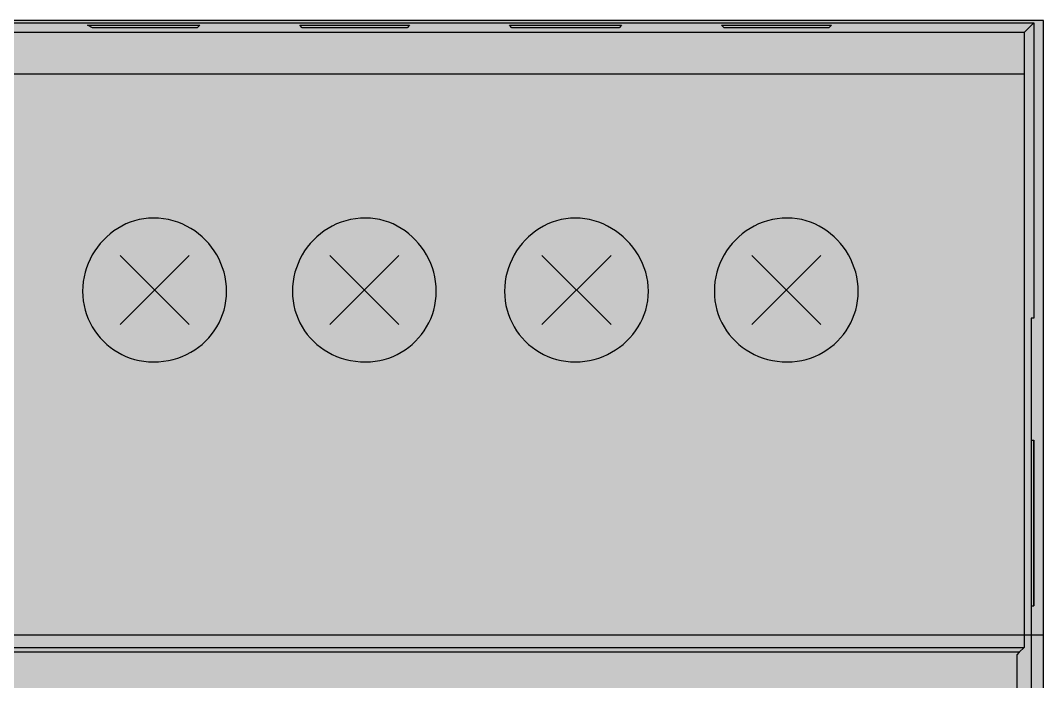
# Model space of a CAD drawing. Header units: millimetres. Extents: x 0 to 966, y -664 to 90.
# Drawn here: x 357.01 to 394, y -583.91 to -560 of the extents above; entities that cross this region are included whole.
import ezdxf

# ---------------------------------------------------------------- set-up
doc = ezdxf.new("R2010")
doc.units = ezdxf.units.MM
for name, color, linetype in [('HDL_BODY', 7, 'Continuous'), ('HDL_COLOUR', 7, 'Continuous'), ('HDL_DETAIL', 7, 'Continuous'), ('HDL_PRINT', 7, 'Continuous')]:
    doc.layers.add(name, color=color, linetype=linetype)

# ---------------------------------------------------------------- blocks, each defined once
blk = doc.blocks.new('M_W04.10.1_FRONT')
at = {"layer": 'HDL_BODY', "true_color": 0x202126}
blk.add_hatch(color=250, dxfattribs=at).paths.add_polyline_path([(0, 0), (144, 0), (144, 90), (0, 90)])
at = {"layer": 'HDL_BODY', "true_color": 0x2a2a30}
blk.add_hatch(color=250, dxfattribs=at).paths.add_polyline_path([(0.4, 20.52), (143.6, 20.52), (143.6, 68.31), (0.4, 68.31)])
at = {"layer": 'HDL_COLOUR', "true_color": 0x1a332c}
for points in [[(114.461, 80.206), (114.455, 80.381), (114.437, 80.554), (114.409, 80.725), (114.369, 80.892), (114.319, 81.055), (114.258, 81.215), (114.188, 81.37), (114.108, 81.519), (114.018, 81.664), (113.92, 81.802), (113.814, 81.934), (113.699, 82.059), (113.577, 82.176), (113.447, 82.286), (113.31, 82.388), (113.166, 82.48), (113.016, 82.564), (112.86, 82.638), (112.698, 82.702), (112.531, 82.755), (112.359, 82.797), (112.182, 82.828), (112, 82.847), (111.815, 82.853), (111.64, 82.847), (111.468, 82.828), (111.3, 82.797), (111.136, 82.755), (110.976, 82.702), (110.82, 82.638), (110.67, 82.564), (110.525, 82.48), (110.385, 82.388), (110.252, 82.286), (110.126, 82.176), (110.006, 82.059), (109.894, 81.934), (109.79, 81.802), (109.693, 81.664), (109.606, 81.519), (109.527, 81.37), (109.457, 81.215), (109.397, 81.055), (109.347, 80.892), (109.308, 80.725), (109.279, 80.554), (109.262, 80.381), (109.256, 80.206), (109.262, 80.031), (109.279, 79.859), (109.308, 79.69), (109.347, 79.526), (109.397, 79.366), (109.457, 79.21), (109.527, 79.06), (109.606, 78.915), (109.693, 78.776), (109.79, 78.643), (109.894, 78.517), (110.006, 78.397), (110.126, 78.285), (110.252, 78.181), (110.385, 78.085), (110.525, 77.997), (110.67, 77.918), (110.82, 77.849), (110.976, 77.789), (111.136, 77.739), (111.3, 77.7), (111.468, 77.671), (111.64, 77.654), (111.815, 77.648), (112, 77.654), (112.182, 77.671), (112.359, 77.7), (112.531, 77.739), (112.698, 77.789), (112.86, 77.849), (113.016, 77.918), (113.166, 77.997), (113.31, 78.085), (113.447, 78.181), (113.577, 78.285), (113.699, 78.397), (113.814, 78.517), (113.92, 78.643), (114.018, 78.776), (114.108, 78.915), (114.188, 79.06), (114.258, 79.21), (114.319, 79.366), (114.369, 79.526), (114.409, 79.69), (114.437, 79.859), (114.455, 80.031), (114.461, 80.206)], [(122.044, 80.206), (122.038, 80.381), (122.021, 80.554), (121.992, 80.725), (121.953, 80.892), (121.903, 81.055), (121.843, 81.215), (121.773, 81.37), (121.695, 81.519), (121.607, 81.664), (121.511, 81.802), (121.406, 81.934), (121.294, 82.059), (121.175, 82.176), (121.049, 82.286), (120.916, 82.388), (120.776, 82.48), (120.631, 82.564), (120.481, 82.638), (120.325, 82.702), (120.165, 82.755), (120, 82.797), (119.832, 82.828), (119.66, 82.847), (119.485, 82.853), (119.299, 82.847), (119.118, 82.828), (118.941, 82.797), (118.769, 82.755), (118.602, 82.702), (118.44, 82.638), (118.284, 82.564), (118.134, 82.48), (117.99, 82.388), (117.854, 82.286), (117.724, 82.176), (117.602, 82.059), (117.487, 81.934), (117.381, 81.802), (117.283, 81.664), (117.194, 81.519), (117.114, 81.37), (117.044, 81.215), (116.984, 81.055), (116.934, 80.892), (116.894, 80.725), (116.865, 80.554), (116.848, 80.381), (116.842, 80.206), (116.848, 80.031), (116.865, 79.859), (116.894, 79.69), (116.934, 79.526), (116.984, 79.366), (117.044, 79.21), (117.114, 79.06), (117.194, 78.915), (117.283, 78.776), (117.381, 78.643), (117.487, 78.517), (117.602, 78.397), (117.724, 78.285), (117.854, 78.181), (117.99, 78.085), (118.134, 77.997), (118.284, 77.918), (118.44, 77.849), (118.602, 77.789), (118.769, 77.739), (118.941, 77.7), (119.118, 77.671), (119.299, 77.654), (119.485, 77.648), (119.66, 77.654), (119.832, 77.671), (120, 77.7), (120.165, 77.739), (120.325, 77.789), (120.481, 77.849), (120.631, 77.918), (120.776, 77.997), (120.916, 78.085), (121.049, 78.181), (121.175, 78.285), (121.294, 78.397), (121.406, 78.517), (121.511, 78.643), (121.607, 78.776), (121.695, 78.915), (121.773, 79.06), (121.843, 79.21), (121.903, 79.366), (121.953, 79.526), (121.992, 79.69), (122.021, 79.859), (122.038, 80.031), (122.044, 80.206)], [(129.716, 80.206), (129.71, 80.381), (129.691, 80.554), (129.661, 80.725), (129.618, 80.892), (129.565, 81.055), (129.501, 81.215), (129.428, 81.37), (129.344, 81.519), (129.251, 81.664), (129.15, 81.802), (129.04, 81.934), (128.923, 82.059), (128.798, 82.176), (128.666, 82.286), (128.528, 82.388), (128.384, 82.48), (128.234, 82.564), (128.079, 82.638), (127.92, 82.702), (127.757, 82.755), (127.589, 82.797), (127.419, 82.828), (127.246, 82.847), (127.071, 82.853), (126.896, 82.847), (126.724, 82.828), (126.556, 82.797), (126.391, 82.755), (126.231, 82.702), (126.076, 82.638), (125.925, 82.564), (125.78, 82.48), (125.641, 82.388), (125.508, 82.286), (125.381, 82.176), (125.262, 82.059), (125.15, 81.934), (125.045, 81.802), (124.949, 81.664), (124.861, 81.519), (124.782, 81.37), (124.713, 81.215), (124.653, 81.055), (124.603, 80.892), (124.563, 80.725), (124.535, 80.554), (124.517, 80.381), (124.511, 80.206), (124.517, 80.031), (124.535, 79.859), (124.563, 79.69), (124.603, 79.526), (124.653, 79.366), (124.713, 79.21), (124.782, 79.06), (124.861, 78.915), (124.949, 78.776), (125.045, 78.643), (125.15, 78.517), (125.262, 78.397), (125.381, 78.285), (125.508, 78.181), (125.641, 78.085), (125.78, 77.997), (125.925, 77.918), (126.076, 77.849), (126.231, 77.789), (126.391, 77.739), (126.556, 77.7), (126.724, 77.671), (126.896, 77.654), (127.071, 77.648), (127.246, 77.654), (127.419, 77.671), (127.589, 77.7), (127.757, 77.739), (127.92, 77.789), (128.079, 77.849), (128.234, 77.918), (128.384, 77.997), (128.528, 78.085), (128.666, 78.181), (128.798, 78.285), (128.923, 78.397), (129.04, 78.517), (129.15, 78.643), (129.251, 78.776), (129.344, 78.915), (129.428, 79.06), (129.501, 79.21), (129.565, 79.366), (129.618, 79.526), (129.661, 79.69), (129.691, 79.859), (129.71, 80.031), (129.716, 80.206)], [(137.3, 80.206), (137.294, 80.381), (137.276, 80.554), (137.248, 80.725), (137.208, 80.892), (137.158, 81.055), (137.098, 81.215), (137.028, 81.37), (136.95, 81.519), (136.862, 81.664), (136.765, 81.802), (136.661, 81.934), (136.549, 82.059), (136.429, 82.176), (136.303, 82.286), (136.17, 82.388), (136.031, 82.48), (135.886, 82.564), (135.735, 82.638), (135.58, 82.702), (135.42, 82.755), (135.255, 82.797), (135.087, 82.828), (134.915, 82.847), (134.74, 82.853), (134.555, 82.847), (134.374, 82.828), (134.197, 82.797), (134.025, 82.755), (133.857, 82.702), (133.696, 82.638), (133.54, 82.564), (133.39, 82.48), (133.246, 82.388), (133.109, 82.286), (132.98, 82.176), (132.857, 82.059), (132.743, 81.934), (132.637, 81.802), (132.539, 81.664), (132.45, 81.519), (132.37, 81.37), (132.3, 81.215), (132.239, 81.055), (132.189, 80.892), (132.15, 80.725), (132.121, 80.554), (132.103, 80.381), (132.097, 80.206), (132.103, 80.031), (132.121, 79.859), (132.15, 79.69), (132.189, 79.526), (132.239, 79.366), (132.3, 79.21), (132.37, 79.06), (132.45, 78.915), (132.539, 78.776), (132.637, 78.643), (132.743, 78.517), (132.857, 78.397), (132.98, 78.285), (133.109, 78.181), (133.246, 78.085), (133.39, 77.997), (133.54, 77.918), (133.696, 77.849), (133.857, 77.789), (134.025, 77.739), (134.197, 77.7), (134.374, 77.671), (134.555, 77.654), (134.74, 77.648), (134.915, 77.654), (135.087, 77.671), (135.255, 77.7), (135.42, 77.739), (135.58, 77.789), (135.735, 77.849), (135.886, 77.918), (136.031, 77.997), (136.17, 78.085), (136.303, 78.181), (136.429, 78.285), (136.549, 78.397), (136.661, 78.517), (136.765, 78.643), (136.862, 78.776), (136.95, 78.915), (137.028, 79.06), (137.098, 79.21), (137.158, 79.366), (137.208, 79.526), (137.248, 79.69), (137.276, 79.859), (137.294, 80.031), (137.3, 80.206)]]:
    blk.add_hatch(color=250, dxfattribs=at).paths.add_polyline_path(points)
at = {"layer": 'HDL_COLOUR', "true_color": 0x9ea4a8}
for points in [[(113.68, 80.25), (113.664, 80.488), (113.618, 80.722), (113.541, 80.948), (113.436, 81.161), (113.304, 81.359), (113.146, 81.539), (112.967, 81.696), (112.769, 81.828), (112.555, 81.934), (112.33, 82.01), (112.096, 82.057), (111.858, 82.072), (111.62, 82.057), (111.387, 82.01), (111.161, 81.934), (110.947, 81.828), (110.749, 81.696), (110.57, 81.539), (110.413, 81.359), (110.28, 81.161), (110.175, 80.948), (110.098, 80.722), (110.052, 80.488), (110.036, 80.25), (110.052, 80.013), (110.098, 79.779), (110.175, 79.553), (110.28, 79.339), (110.413, 79.141), (110.57, 78.962), (110.749, 78.805), (110.947, 78.673), (111.161, 78.567), (111.387, 78.491), (111.62, 78.444), (111.858, 78.428), (112.096, 78.444), (112.33, 78.491), (112.555, 78.567), (112.769, 78.673), (112.967, 78.805), (113.146, 78.962), (113.304, 79.141), (113.436, 79.339), (113.541, 79.553), (113.618, 79.779), (113.664, 80.013)], [(121.264, 80.25), (121.248, 80.488), (121.202, 80.722), (121.125, 80.948), (121.02, 81.161), (120.887, 81.359), (120.73, 81.539), (120.551, 81.696), (120.353, 81.828), (120.14, 81.934), (119.914, 82.01), (119.681, 82.057), (119.443, 82.072), (119.205, 82.057), (118.972, 82.01), (118.746, 81.934), (118.532, 81.828), (118.334, 81.696), (118.155, 81.539), (117.998, 81.359), (117.866, 81.161), (117.761, 80.948), (117.684, 80.722), (117.638, 80.488), (117.622, 80.25), (117.638, 80.013), (117.684, 79.779), (117.761, 79.553), (117.866, 79.339), (117.998, 79.141), (118.155, 78.962), (118.334, 78.805), (118.532, 78.673), (118.746, 78.567), (118.972, 78.491), (119.205, 78.444), (119.443, 78.428), (119.681, 78.444), (119.914, 78.491), (120.14, 78.567), (120.353, 78.673), (120.551, 78.805), (120.73, 78.962), (120.887, 79.141), (121.02, 79.339), (121.125, 79.553), (121.202, 79.779), (121.248, 80.013)], [(128.936, 80.25), (128.92, 80.488), (128.874, 80.722), (128.797, 80.948), (128.692, 81.161), (128.559, 81.359), (128.402, 81.539), (128.223, 81.696), (128.025, 81.828), (127.811, 81.934), (127.585, 82.01), (127.352, 82.057), (127.114, 82.072), (126.876, 82.057), (126.642, 82.01), (126.417, 81.934), (126.203, 81.828), (126.005, 81.696), (125.826, 81.539), (125.669, 81.359), (125.536, 81.161), (125.431, 80.948), (125.354, 80.722), (125.308, 80.488), (125.292, 80.25), (125.308, 80.013), (125.354, 79.779), (125.431, 79.553), (125.536, 79.339), (125.669, 79.141), (125.826, 78.962), (126.005, 78.805), (126.203, 78.673), (126.417, 78.567), (126.642, 78.491), (126.876, 78.444), (127.114, 78.428), (127.352, 78.444), (127.585, 78.491), (127.811, 78.567), (128.025, 78.673), (128.223, 78.805), (128.402, 78.962), (128.559, 79.141), (128.692, 79.339), (128.797, 79.553), (128.874, 79.779), (128.92, 80.013)], [(136.519, 80.25), (136.504, 80.488), (136.457, 80.722), (136.381, 80.948), (136.275, 81.161), (136.143, 81.359), (135.986, 81.539), (135.807, 81.696), (135.609, 81.828), (135.395, 81.934), (135.17, 82.01), (134.936, 82.057), (134.699, 82.072), (134.461, 82.057), (134.227, 82.01), (134.002, 81.934), (133.788, 81.828), (133.59, 81.696), (133.411, 81.539), (133.254, 81.359), (133.122, 81.161), (133.016, 80.948), (132.94, 80.722), (132.893, 80.488), (132.878, 80.25), (132.893, 80.013), (132.94, 79.779), (133.016, 79.553), (133.122, 79.339), (133.254, 79.141), (133.411, 78.962), (133.59, 78.805), (133.788, 78.673), (134.002, 78.567), (134.227, 78.491), (134.461, 78.444), (134.699, 78.428), (134.936, 78.444), (135.17, 78.491), (135.395, 78.567), (135.609, 78.673), (135.807, 78.805), (135.986, 78.962), (136.143, 79.141), (136.275, 79.339), (136.381, 79.553), (136.457, 79.779), (136.504, 80.013)]]:
    blk.add_hatch(color=253, dxfattribs=at).paths.add_polyline_path(points)
at = {"layer": 'HDL_PRINT', "true_color": 0xdee1e9}
for points in [[(116.508, 83.925), (113.773, 85.072), (113.842, 85.06), (111.815, 85.06), (111.991, 85.235), (111.991, 82.853), (111.637, 82.853), (111.637, 85.235), (111.815, 85.411), (113.842, 85.411), (113.91, 85.399), (116.645, 84.253), (116.508, 83.925)], [(117.104, 85.411), (119.485, 85.411), (119.663, 85.235), (119.663, 82.853), (119.309, 82.853), (119.309, 85.235), (119.485, 85.06), (117.104, 85.06), (117.104, 85.411)], [(131.764, 83.925), (129.029, 85.072), (129.097, 85.06), (127.071, 85.06), (127.246, 85.235), (127.246, 82.853), (126.892, 82.853), (126.892, 85.235), (127.071, 85.411), (129.097, 85.411), (129.166, 85.399), (131.901, 84.253), (131.764, 83.925)], [(132.359, 85.411), (134.74, 85.411), (134.919, 85.235), (134.919, 82.853), (134.565, 82.853), (134.565, 85.235), (134.74, 85.06), (132.359, 85.06), (132.359, 85.411)], [(112.785, 73.589), (112.785, 75.355), (113.136, 75.355), (112.607, 77.031), (112.166, 75.355), (112.431, 75.355), (112.431, 73.589), (112.785, 73.589)], [(113.842, 75.265), (113.842, 77.031), (115.077, 77.031), (115.077, 76.852), (114.107, 76.852), (114.107, 76.325), (114.901, 76.325), (114.901, 76.147), (114.107, 76.147), (114.107, 75.265), (113.842, 75.265)], [(115.693, 75.265), (115.166, 77.031), (115.431, 77.031), (115.693, 75.882), (115.698, 75.844), (115.711, 75.805), (115.728, 75.762), (115.747, 75.715), (115.765, 75.662), (115.777, 75.601), (115.782, 75.53), (115.787, 75.605), (115.8, 75.677), (115.817, 75.742), (115.836, 75.799), (115.854, 75.843), (115.867, 75.871), (115.872, 75.882), (116.223, 77.031), (116.488, 77.031), (116.752, 76.147), (116.756, 76.085), (116.764, 76.018), (116.776, 75.948), (116.79, 75.875), (116.805, 75.802), (116.819, 75.729), (116.83, 75.659), (116.839, 75.592), (116.842, 75.53), (116.845, 75.568), (116.855, 75.612), (116.869, 75.663), (116.885, 75.718), (116.901, 75.778), (116.915, 75.841), (116.924, 75.905), (116.928, 75.971), (117.193, 77.031), (117.458, 77.031), (116.928, 75.265), (116.752, 75.265), (116.398, 76.677), (116.362, 76.721), (116.338, 76.762), (116.323, 76.798), (116.315, 76.827), (116.312, 76.846), (116.312, 76.852), (116.312, 76.801), (116.312, 76.753), (116.312, 76.714), (116.312, 76.687), (116.312, 76.677), (115.872, 75.265), (115.693, 75.265)], [(129.362, 75.265), (129.362, 77.031), (130.684, 77.031), (130.684, 76.852), (129.627, 76.852), (129.627, 76.325), (130.597, 76.325), (130.597, 76.147), (129.627, 76.147), (129.627, 75.53), (130.684, 75.53), (130.684, 75.265), (129.362, 75.265)], [(131.568, 75.265), (130.862, 77.031), (131.127, 77.031), (131.568, 75.795), (131.572, 75.757), (131.585, 75.719), (131.602, 75.682), (131.62, 75.644), (131.637, 75.606), (131.649, 75.568), (131.654, 75.53), (131.659, 75.568), (131.672, 75.606), (131.689, 75.644), (131.708, 75.682), (131.726, 75.719), (131.738, 75.757), (131.743, 75.795), (132.273, 77.031), (132.449, 77.031), (131.743, 75.265), (131.568, 75.265)], [(133.508, 77.031), (133.508, 75.355), (133.154, 75.355), (133.684, 73.589), (134.124, 75.355), (133.859, 75.355), (133.859, 77.031), (133.508, 77.031)], [(121.16, 73.324), (120.705, 73.324), (120.276, 73.324), (119.874, 73.324), (119.502, 73.324), (119.154, 73.324), (118.83, 73.324), (118.532, 73.324), (118.258, 73.324), (118.002, 73.324), (117.767, 73.324), (117.556, 73.324), (117.366, 73.324), (117.187, 73.324), (117.032, 73.324), (116.889, 73.324), (116.764, 73.324), (116.654, 73.324), (116.556, 73.324), (116.401, 73.324), (116.291, 73.324), (116.214, 73.324), (116.169, 73.324), (116.145, 73.324), (116.136, 73.324), (116.122, 73.324), (116.023, 73.333), (115.997, 73.336), (115.898, 73.362), (115.872, 73.371), (115.779, 73.41), (115.75, 73.431), (115.669, 73.487), (115.639, 73.514), (115.571, 73.589), (115.553, 73.615), (115.5, 73.705), (115.482, 73.744), (115.449, 73.851), (115.44, 73.886), (115.431, 74.012), (115.428, 74.029), (115.428, 74.199), (115.428, 74.351), (115.428, 74.479), (115.428, 74.589), (115.428, 74.685), (115.428, 74.762), (115.428, 74.827), (115.428, 74.878), (115.428, 74.95), (115.428, 74.985), (115.428, 74.997), (115.428, 75), (115.782, 75), (115.782, 74.997), (115.782, 74.985), (115.782, 74.95), (115.782, 74.878), (115.782, 74.827), (115.782, 74.762), (115.782, 74.685), (115.782, 74.589), (115.782, 74.479), (115.782, 74.351), (115.782, 74.199), (115.782, 74.029), (115.782, 74.044), (115.794, 73.919), (115.785, 73.955), (115.818, 73.848), (115.803, 73.886), (115.857, 73.797), (115.836, 73.824), (115.904, 73.746), (115.875, 73.773), (115.955, 73.717), (115.922, 73.735), (116.014, 73.693), (115.988, 73.705), (116.083, 73.678), (116.056, 73.684), (116.154, 73.675), (116.136, 73.675), (116.145, 73.675), (116.169, 73.675), (116.214, 73.675), (116.291, 73.675), (116.401, 73.675), (116.556, 73.675), (116.654, 73.675), (116.764, 73.675), (116.889, 73.675), (117.032, 73.675), (117.187, 73.675), (117.366, 73.675), (117.556, 73.675), (117.767, 73.675), (118.002, 73.675), (118.258, 73.675), (118.532, 73.675), (118.83, 73.675), (119.154, 73.675), (119.502, 73.675), (119.874, 73.675), (120.276, 73.675), (120.705, 73.675), (121.16, 73.675), (121.16, 73.324)], [(131.038, 75), (131.038, 74.827), (131.038, 74.679), (131.038, 74.548), (131.038, 74.44), (131.038, 74.342), (131.038, 74.265), (131.038, 74.199), (131.038, 74.149), (131.038, 74.08), (131.038, 74.044), (131.038, 74.029), (131.038, 74.014), (131.029, 73.889), (131.026, 73.869), (131.002, 73.761), (130.993, 73.726), (130.955, 73.636), (130.94, 73.606), (130.889, 73.532), (130.859, 73.499), (130.794, 73.443), (130.761, 73.419), (130.687, 73.377), (130.651, 73.362), (130.565, 73.338), (130.532, 73.333), (130.44, 73.324), (130.422, 73.324), (129.963, 73.324), (129.538, 73.324), (129.136, 73.324), (128.764, 73.324), (128.416, 73.324), (128.092, 73.324), (127.794, 73.324), (127.517, 73.324), (127.261, 73.324), (127.029, 73.324), (126.815, 73.324), (126.624, 73.324), (126.446, 73.324), (126.291, 73.324), (126.151, 73.324), (126.026, 73.324), (125.913, 73.324), (125.818, 73.324), (125.66, 73.324), (125.55, 73.324), (125.473, 73.324), (125.428, 73.324), (125.404, 73.324), (125.398, 73.324), (125.395, 73.324), (125.395, 73.675), (125.398, 73.675), (125.404, 73.675), (125.428, 73.675), (125.473, 73.675), (125.55, 73.675), (125.66, 73.675), (125.818, 73.675), (125.913, 73.675), (126.026, 73.675), (126.151, 73.675), (126.291, 73.675), (126.446, 73.675), (126.624, 73.675), (126.815, 73.675), (127.029, 73.675), (127.261, 73.675), (127.517, 73.675), (127.794, 73.675), (128.092, 73.675), (128.416, 73.675), (128.764, 73.675), (129.136, 73.675), (129.538, 73.675), (129.963, 73.675), (130.422, 73.675), (130.407, 73.675), (130.499, 73.684), (130.469, 73.678), (130.556, 73.702), (130.52, 73.687), (130.591, 73.729), (130.559, 73.705), (130.624, 73.761), (130.594, 73.729), (130.648, 73.806), (130.63, 73.776), (130.669, 73.866), (130.657, 73.833), (130.681, 73.94), (130.678, 73.916), (130.687, 74.041), (130.687, 74.029), (130.687, 74.044), (130.687, 74.08), (130.687, 74.149), (130.687, 74.199), (130.687, 74.265), (130.687, 74.342), (130.687, 74.44), (130.687, 74.548), (130.687, 74.679), (130.687, 74.827), (130.687, 75), (131.038, 75)]]:
    blk.add_hatch(color=254, dxfattribs=at).paths.add_polyline_path(points)
h = blk.add_hatch(color=254, dxfattribs=at)
h.paths.add_polyline_path([(117.633, 75.265), (117.633, 77.031), (118.252, 77.031), (118.323, 77.031), (118.384, 77.031), (118.437, 77.031), (118.484, 77.031), (118.527, 77.031), (118.566, 77.031), (118.604, 77.031), (118.642, 77.026), (118.68, 77.013), (118.717, 76.996), (118.755, 76.977), (118.793, 76.96), (118.83, 76.947), (118.868, 76.942), (118.902, 76.908), (118.934, 76.874), (118.963, 76.838), (118.99, 76.798), (119.012, 76.755), (119.029, 76.706), (119.04, 76.65), (119.044, 76.587), (119.077, 76.545), (119.101, 76.496), (119.117, 76.441), (119.126, 76.385), (119.131, 76.33), (119.133, 76.279), (119.133, 76.236), (119.133, 76.174), (119.133, 76.118), (119.133, 76.066), (119.133, 76.016), (119.133, 75.966), (119.133, 75.914), (119.133, 75.857), (119.133, 75.795), (119.1, 75.757), (119.075, 75.721), (119.054, 75.689), (119.035, 75.661), (119.015, 75.639), (118.99, 75.625), (118.958, 75.62), (118.953, 75.582), (118.938, 75.545), (118.916, 75.512), (118.887, 75.483), (118.854, 75.461), (118.817, 75.446), (118.779, 75.441), (118.772, 75.405), (118.754, 75.38), (118.725, 75.365), (118.689, 75.358), (118.648, 75.355), (118.604, 75.355), (118.566, 75.35), (118.529, 75.337), (118.491, 75.319), (118.453, 75.3), (118.415, 75.283), (118.377, 75.27), (118.339, 75.265), (117.633, 75.265)])
h.paths.add_polyline_path([(117.898, 75.53), (118.252, 75.53), (118.323, 75.53), (118.384, 75.53), (118.437, 75.53), (118.484, 75.53), (118.527, 75.53), (118.566, 75.53), (118.604, 75.53), (118.693, 75.62), (118.725, 75.657), (118.75, 75.694), (118.77, 75.732), (118.789, 75.769), (118.81, 75.807), (118.835, 75.844), (118.868, 75.882), (118.868, 75.92), (118.868, 75.96), (118.868, 76.003), (118.868, 76.051), (118.868, 76.105), (118.868, 76.166), (118.868, 76.236), (118.868, 76.306), (118.866, 76.367), (118.861, 76.421), (118.852, 76.468), (118.836, 76.511), (118.812, 76.55), (118.779, 76.587), (118.774, 76.654), (118.76, 76.703), (118.738, 76.74), (118.71, 76.768), (118.677, 76.793), (118.641, 76.82), (118.604, 76.852), (118.566, 76.852), (118.527, 76.852), (118.484, 76.852), (118.437, 76.852), (118.384, 76.852), (118.323, 76.852), (118.252, 76.852), (117.898, 76.852), (117.898, 75.53)])
h = blk.add_hatch(color=254, dxfattribs=at)
h.paths.add_polyline_path([(127.597, 75.265), (127.597, 77.031), (128.392, 77.031), (128.462, 77.031), (128.523, 77.031), (128.577, 77.031), (128.625, 77.031), (128.668, 77.031), (128.708, 77.031), (128.746, 77.031), (128.783, 77.026), (128.819, 77.011), (128.852, 76.989), (128.88, 76.96), (128.902, 76.927), (128.917, 76.891), (128.922, 76.852), (128.954, 76.815), (128.977, 76.778), (128.992, 76.74), (129.001, 76.702), (129.006, 76.664), (129.008, 76.626), (129.008, 76.587), (129.008, 76.545), (129.006, 76.496), (129.001, 76.441), (128.992, 76.385), (128.977, 76.33), (128.954, 76.279), (128.922, 76.236), (128.884, 76.207), (128.84, 76.184), (128.79, 76.169), (128.734, 76.158), (128.674, 76.151), (128.612, 76.148), (128.547, 76.147), (128.481, 76.147), (128.524, 76.11), (128.565, 76.086), (128.602, 76.071), (128.631, 76.064), (128.65, 76.061), (128.657, 76.06), (128.695, 76.022), (128.731, 75.984), (128.764, 75.946), (128.792, 75.908), (128.813, 75.87), (128.828, 75.833), (128.833, 75.795), (129.187, 75.265), (128.833, 75.265), (128.657, 75.706), (128.613, 75.75), (128.572, 75.791), (128.536, 75.827), (128.507, 75.856), (128.488, 75.875), (128.481, 75.882), (128.444, 75.92), (128.419, 75.948), (128.403, 75.971), (128.395, 75.994), (128.393, 76.022), (128.392, 76.06), (128.348, 76.06), (128.317, 76.06), (128.29, 76.06), (128.259, 76.06), (128.217, 76.06), (128.127, 76.06), (127.862, 76.06), (127.862, 75.265), (127.597, 75.265)])
h.paths.add_polyline_path([(127.862, 76.325), (128.303, 76.325), (128.384, 76.325), (128.451, 76.325), (128.502, 76.325), (128.539, 76.325), (128.56, 76.325), (128.568, 76.325), (128.606, 76.332), (128.634, 76.348), (128.657, 76.369), (128.68, 76.389), (128.708, 76.405), (128.746, 76.412), (128.746, 76.456), (128.746, 76.487), (128.746, 76.514), (128.746, 76.545), (128.746, 76.587), (128.746, 76.632), (128.743, 76.673), (128.735, 76.71), (128.72, 76.74), (128.695, 76.759), (128.657, 76.766), (128.652, 76.798), (128.635, 76.821), (128.608, 76.836), (128.57, 76.846), (128.521, 76.85), (128.462, 76.852), (128.392, 76.852), (127.862, 76.852), (127.862, 76.325)])
h = blk.add_hatch(color=254, dxfattribs=at)
h.paths.add_polyline_path([(122.309, 73.237), (122.309, 75.53), (123.101, 75.53), (123.167, 75.53), (123.233, 75.53), (123.296, 75.53), (123.355, 75.53), (123.411, 75.53), (123.461, 75.53), (123.505, 75.53), (123.541, 75.53), (123.578, 75.501), (123.621, 75.477), (123.669, 75.458), (123.718, 75.441), (123.767, 75.425), (123.815, 75.406), (123.858, 75.383), (123.895, 75.355), (123.925, 75.322), (123.954, 75.283), (123.984, 75.24), (124.013, 75.192), (124.042, 75.14), (124.072, 75.085), (124.101, 75.029), (124.13, 74.97), (124.16, 74.911), (124.163, 74.879), (124.171, 74.84), (124.182, 74.795), (124.196, 74.743), (124.21, 74.684), (124.224, 74.619), (124.235, 74.547), (124.243, 74.469), (124.246, 74.384), (124.243, 74.321), (124.233, 74.264), (124.219, 74.212), (124.203, 74.162), (124.187, 74.113), (124.174, 74.061), (124.164, 74.005), (124.16, 73.943), (124.156, 73.906), (124.145, 73.863), (124.127, 73.815), (124.105, 73.766), (124.078, 73.716), (124.048, 73.669), (124.017, 73.626), (123.984, 73.589), (123.946, 73.551), (123.918, 73.523), (123.895, 73.5), (123.872, 73.477), (123.844, 73.45), (123.806, 73.413), (123.769, 73.38), (123.731, 73.356), (123.694, 73.34), (123.656, 73.331), (123.617, 73.326), (123.579, 73.324), (123.541, 73.324), (123.499, 73.292), (123.449, 73.269), (123.395, 73.253), (123.338, 73.244), (123.283, 73.239), (123.233, 73.237), (123.19, 73.237), (122.309, 73.237)])
h.paths.add_polyline_path([(122.66, 73.499), (123.101, 73.499), (123.172, 73.5), (123.233, 73.501), (123.287, 73.506), (123.334, 73.516), (123.377, 73.532), (123.416, 73.556), (123.455, 73.589), (123.492, 73.594), (123.529, 73.606), (123.567, 73.624), (123.605, 73.643), (123.643, 73.66), (123.681, 73.673), (123.72, 73.678), (123.724, 73.715), (123.737, 73.753), (123.754, 73.79), (123.772, 73.828), (123.789, 73.867), (123.801, 73.905), (123.806, 73.943), (123.835, 74.005), (123.858, 74.061), (123.873, 74.113), (123.884, 74.162), (123.89, 74.212), (123.894, 74.264), (123.895, 74.321), (123.895, 74.384), (123.895, 74.469), (123.894, 74.548), (123.892, 74.622), (123.887, 74.692), (123.88, 74.758), (123.869, 74.821), (123.853, 74.882), (123.832, 74.942), (123.806, 75), (123.769, 75.038), (123.731, 75.074), (123.694, 75.107), (123.656, 75.135), (123.617, 75.157), (123.579, 75.171), (123.541, 75.176), (123.505, 75.205), (123.461, 75.228), (123.411, 75.243), (123.355, 75.254), (123.296, 75.261), (123.233, 75.264), (123.167, 75.265), (123.101, 75.265), (122.66, 75.265), (122.66, 73.499)])
at = {"layer": 'HDL_DETAIL', "color": 251, "true_color": 0x52555c}
for points in [[(0, 0), (144, 0), (144, 90), (0, 90), (0, 0)], [(143.648, 89.914), (143.648, 89.914)], [(143.648, 89.914), (143.648, 89.914)], [(143.648, 89.914), (143.648, 89.914)], [(143.297, 89.559), (143.297, 89.559)], [(143.297, 89.559), (143.297, 89.559)], [(143.297, 88.059), (143.297, 88.059)], [(143.297, 88.059), (143.297, 88.059)], [(114.461, 80.206), (114.455, 80.381), (114.437, 80.554), (114.409, 80.725), (114.369, 80.892), (114.319, 81.055), (114.258, 81.215), (114.188, 81.37), (114.108, 81.519), (114.018, 81.664), (113.92, 81.802), (113.814, 81.934), (113.699, 82.059), (113.577, 82.176), (113.447, 82.286), (113.31, 82.388), (113.166, 82.48), (113.016, 82.564), (112.86, 82.638), (112.698, 82.702), (112.531, 82.755), (112.359, 82.797), (112.182, 82.828), (112, 82.847), (111.815, 82.853), (111.64, 82.847), (111.468, 82.828), (111.3, 82.797), (111.136, 82.755), (110.976, 82.702), (110.82, 82.638), (110.67, 82.564), (110.525, 82.48), (110.385, 82.388), (110.252, 82.286), (110.126, 82.176), (110.006, 82.059), (109.894, 81.934), (109.79, 81.802), (109.693, 81.664), (109.606, 81.519), (109.527, 81.37), (109.457, 81.215), (109.397, 81.055), (109.347, 80.892), (109.308, 80.725), (109.279, 80.554), (109.262, 80.381), (109.256, 80.206), (109.262, 80.031), (109.279, 79.859), (109.308, 79.69), (109.347, 79.526), (109.397, 79.366), (109.457, 79.21), (109.527, 79.06), (109.606, 78.915), (109.693, 78.776), (109.79, 78.643), (109.894, 78.517), (110.006, 78.397), (110.126, 78.285), (110.252, 78.181), (110.385, 78.085), (110.525, 77.997), (110.67, 77.918), (110.82, 77.849), (110.976, 77.789), (111.136, 77.739), (111.3, 77.7), (111.468, 77.671), (111.64, 77.654), (111.815, 77.648), (112, 77.654), (112.182, 77.671), (112.359, 77.7), (112.531, 77.739), (112.698, 77.789), (112.86, 77.849), (113.016, 77.918), (113.166, 77.997), (113.31, 78.085), (113.447, 78.181), (113.577, 78.285), (113.699, 78.397), (113.814, 78.517), (113.92, 78.643), (114.018, 78.776), (114.108, 78.915), (114.188, 79.06), (114.258, 79.21), (114.319, 79.366), (114.369, 79.526), (114.409, 79.69), (114.437, 79.859), (114.455, 80.031), (114.461, 80.206)], [(122.044, 80.206), (122.038, 80.381), (122.021, 80.554), (121.992, 80.725), (121.953, 80.892), (121.903, 81.055), (121.843, 81.215), (121.773, 81.37), (121.695, 81.519), (121.607, 81.664), (121.511, 81.802), (121.406, 81.934), (121.294, 82.059), (121.175, 82.176), (121.049, 82.286), (120.916, 82.388), (120.776, 82.48), (120.631, 82.564), (120.481, 82.638), (120.325, 82.702), (120.165, 82.755), (120, 82.797), (119.832, 82.828), (119.66, 82.847), (119.485, 82.853), (119.299, 82.847), (119.118, 82.828), (118.941, 82.797), (118.769, 82.755), (118.602, 82.702), (118.44, 82.638), (118.284, 82.564), (118.134, 82.48), (117.99, 82.388), (117.854, 82.286), (117.724, 82.176), (117.602, 82.059), (117.487, 81.934), (117.381, 81.802), (117.283, 81.664), (117.194, 81.519), (117.114, 81.37), (117.044, 81.215), (116.984, 81.055), (116.934, 80.892), (116.894, 80.725), (116.865, 80.554), (116.848, 80.381), (116.842, 80.206), (116.848, 80.031), (116.865, 79.859), (116.894, 79.69), (116.934, 79.526), (116.984, 79.366), (117.044, 79.21), (117.114, 79.06), (117.194, 78.915), (117.283, 78.776), (117.381, 78.643), (117.487, 78.517), (117.602, 78.397), (117.724, 78.285), (117.854, 78.181), (117.99, 78.085), (118.134, 77.997), (118.284, 77.918), (118.44, 77.849), (118.602, 77.789), (118.769, 77.739), (118.941, 77.7), (119.118, 77.671), (119.299, 77.654), (119.485, 77.648), (119.66, 77.654), (119.832, 77.671), (120, 77.7), (120.165, 77.739), (120.325, 77.789), (120.481, 77.849), (120.631, 77.918), (120.776, 77.997), (120.916, 78.085), (121.049, 78.181), (121.175, 78.285), (121.294, 78.397), (121.406, 78.517), (121.511, 78.643), (121.607, 78.776), (121.695, 78.915), (121.773, 79.06), (121.843, 79.21), (121.903, 79.366), (121.953, 79.526), (121.992, 79.69), (122.021, 79.859), (122.038, 80.031), (122.044, 80.206)], [(129.716, 80.206), (129.71, 80.381), (129.691, 80.554), (129.661, 80.725), (129.618, 80.892), (129.565, 81.055), (129.501, 81.215), (129.428, 81.37), (129.344, 81.519), (129.251, 81.664), (129.15, 81.802), (129.04, 81.934), (128.923, 82.059), (128.798, 82.176), (128.666, 82.286), (128.528, 82.388), (128.384, 82.48), (128.234, 82.564), (128.079, 82.638), (127.92, 82.702), (127.757, 82.755), (127.589, 82.797), (127.419, 82.828), (127.246, 82.847), (127.071, 82.853), (126.896, 82.847), (126.724, 82.828), (126.556, 82.797), (126.391, 82.755), (126.231, 82.702), (126.076, 82.638), (125.925, 82.564), (125.78, 82.48), (125.641, 82.388), (125.508, 82.286), (125.381, 82.176), (125.262, 82.059), (125.15, 81.934), (125.045, 81.802), (124.949, 81.664), (124.861, 81.519), (124.782, 81.37), (124.713, 81.215), (124.653, 81.055), (124.603, 80.892), (124.563, 80.725), (124.535, 80.554), (124.517, 80.381), (124.511, 80.206), (124.517, 80.031), (124.535, 79.859), (124.563, 79.69), (124.603, 79.526), (124.653, 79.366), (124.713, 79.21), (124.782, 79.06), (124.861, 78.915), (124.949, 78.776), (125.045, 78.643), (125.15, 78.517), (125.262, 78.397), (125.381, 78.285), (125.508, 78.181), (125.641, 78.085), (125.78, 77.997), (125.925, 77.918), (126.076, 77.849), (126.231, 77.789), (126.391, 77.739), (126.556, 77.7), (126.724, 77.671), (126.896, 77.654), (127.071, 77.648), (127.246, 77.654), (127.419, 77.671), (127.589, 77.7), (127.757, 77.739), (127.92, 77.789), (128.079, 77.849), (128.234, 77.918), (128.384, 77.997), (128.528, 78.085), (128.666, 78.181), (128.798, 78.285), (128.923, 78.397), (129.04, 78.517), (129.15, 78.643), (129.251, 78.776), (129.344, 78.915), (129.428, 79.06), (129.501, 79.21), (129.565, 79.366), (129.618, 79.526), (129.661, 79.69), (129.691, 79.859), (129.71, 80.031), (129.716, 80.206)], [(137.3, 80.206), (137.294, 80.381), (137.276, 80.554), (137.248, 80.725), (137.208, 80.892), (137.158, 81.055), (137.098, 81.215), (137.028, 81.37), (136.95, 81.519), (136.862, 81.664), (136.765, 81.802), (136.661, 81.934), (136.549, 82.059), (136.429, 82.176), (136.303, 82.286), (136.17, 82.388), (136.031, 82.48), (135.886, 82.564), (135.735, 82.638), (135.58, 82.702), (135.42, 82.755), (135.255, 82.797), (135.087, 82.828), (134.915, 82.847), (134.74, 82.853), (134.555, 82.847), (134.374, 82.828), (134.197, 82.797), (134.025, 82.755), (133.857, 82.702), (133.696, 82.638), (133.54, 82.564), (133.39, 82.48), (133.246, 82.388), (133.109, 82.286), (132.98, 82.176), (132.857, 82.059), (132.743, 81.934), (132.637, 81.802), (132.539, 81.664), (132.45, 81.519), (132.37, 81.37), (132.3, 81.215), (132.239, 81.055), (132.189, 80.892), (132.15, 80.725), (132.121, 80.554), (132.103, 80.381), (132.097, 80.206), (132.103, 80.031), (132.121, 79.859), (132.15, 79.69), (132.189, 79.526), (132.239, 79.366), (132.3, 79.21), (132.37, 79.06), (132.45, 78.915), (132.539, 78.776), (132.637, 78.643), (132.743, 78.517), (132.857, 78.397), (132.98, 78.285), (133.109, 78.181), (133.246, 78.085), (133.39, 77.997), (133.54, 77.918), (133.696, 77.849), (133.857, 77.789), (134.025, 77.739), (134.197, 77.7), (134.374, 77.671), (134.555, 77.654), (134.74, 77.648), (134.915, 77.654), (135.087, 77.671), (135.255, 77.7), (135.42, 77.739), (135.58, 77.789), (135.735, 77.849), (135.886, 77.918), (136.031, 77.997), (136.17, 78.085), (136.303, 78.181), (136.429, 78.285), (136.549, 78.397), (136.661, 78.517), (136.765, 78.643), (136.862, 78.776), (136.95, 78.915), (137.028, 79.06), (137.098, 79.21), (137.158, 79.366), (137.208, 79.526), (137.248, 79.69), (137.276, 79.859), (137.294, 80.031), (137.3, 80.206)], [(143.558, 79.235), (143.558, 79.235)], [(143.648, 79.235), (143.648, 79.235)], [(143.648, 79.235), (143.648, 79.235)], [(143.558, 77.383), (143.558, 77.383)], [(143.558, 75.09), (143.558, 75.09)], [(143.558, 75.09), (143.558, 75.09)], [(143.558, 75.09), (143.558, 75.09)], [(143.558, 75.09), (143.558, 75.09)], [(143.558, 75.09), (143.558, 75.09)], [(143.558, 75.09), (143.558, 75.09)], [(143.558, 75.09), (143.558, 75.09)], [(143.558, 75.09), (143.558, 75.09)], [(143.558, 75.09), (143.558, 75.09)], [(143.558, 75.09), (143.558, 75.09)], [(143.558, 75.09), (143.558, 75.09)], [(143.558, 75.09), (143.558, 75.09)], [(143.558, 75.09), (143.558, 75.09)], [(143.558, 75.09), (143.558, 75.09)], [(143.558, 75.09), (143.558, 75.09)], [(143.558, 75.09), (143.558, 75.09)], [(143.558, 75.09), (143.558, 75.09)], [(143.558, 75.09), (143.558, 75.09)], [(143.558, 75.09), (143.558, 75.09)], [(143.558, 75.09), (143.558, 75.09)], [(143.558, 75.09), (143.558, 75.09)], [(143.558, 75.09), (143.558, 75.09)], [(143.558, 75.09), (143.558, 75.09)], [(143.558, 75.09), (143.558, 75.09)], [(143.558, 75.09), (143.558, 75.09)], [(143.558, 74.824), (143.558, 74.824)], [(143.648, 74.824), (143.648, 74.824)], [(143.648, 74.824), (143.648, 74.824)], [(143.648, 74.824), (143.648, 74.824)], [(143.558, 68.824), (143.558, 68.824)], [(143.648, 68.824), (143.648, 68.824)], [(143.648, 68.824), (143.648, 68.824)], [(143.648, 68.824), (143.648, 68.824)], [(143.558, 68.648), (143.558, 68.648)], [(143.558, 68.648), (143.558, 68.648)], [(143.558, 68.648), (143.558, 68.648)], [(143.558, 68.648), (143.558, 68.648)], [(143.558, 68.648), (143.558, 68.648)], [(143.558, 68.648), (143.558, 68.648)], [(143.558, 68.648), (143.558, 68.648)], [(143.558, 68.648), (143.558, 68.648)], [(143.558, 68.648), (143.558, 68.648)], [(143.558, 68.648), (143.558, 68.648)], [(143.558, 68.648), (143.558, 68.648)], [(143.558, 68.648), (143.558, 68.648)], [(143.558, 68.648), (143.558, 68.648)], [(143.558, 68.648), (143.558, 68.648)], [(143.558, 68.648), (143.558, 68.648)], [(143.558, 68.648), (143.558, 68.648)], [(143.558, 68.648), (143.558, 68.648)], [(143.558, 68.648), (143.558, 68.648)], [(143.558, 68.648), (143.558, 68.648)], [(143.558, 68.648), (143.558, 68.648)], [(143.558, 68.648), (143.558, 68.648)], [(143.558, 68.648), (143.558, 68.648)], [(143.558, 68.648), (143.558, 68.648)], [(143.558, 68.648), (143.558, 68.648)], [(143.558, 68.648), (143.558, 68.648)], [(0, 22.324), (144, 22.324), (144, 67.764), (0, 67.764), (0, 22.324)], [(143.118, 67.147), (143.118, 67.147)], [(143.118, 67.147), (143.118, 67.147)], [(143.297, 67.323), (143.297, 67.323)], [(143.297, 67.323), (143.297, 67.323)], [(143.297, 67.323), (143.297, 67.323)], [(143.558, 66.352), (143.558, 66.352)]]:
    blk.add_lwpolyline(points, close=True, dxfattribs=at)
for points in [[(78.042, 89.914), (143.648, 89.914)], [(78.042, 89.914), (143.648, 89.914)], [(78.042, 89.914), (143.648, 89.914)], [(78.042, 89.914), (143.648, 89.914)], [(78.042, 89.914), (143.648, 89.914)], [(78.042, 89.914), (143.648, 89.914)], [(78.042, 89.914), (143.648, 89.914)], [(78.042, 89.914), (143.648, 89.914)], [(78.042, 89.914), (143.648, 89.914)], [(78.042, 89.914), (143.648, 89.914)], [(78.042, 89.914), (143.648, 89.914)], [(78.042, 89.914), (143.648, 89.914)], [(78.042, 89.914), (143.648, 89.914)], [(78.042, 89.914), (143.648, 89.914)], [(78.042, 89.914), (143.648, 89.914)], [(78.042, 89.914), (143.648, 89.914)], [(78.042, 89.914), (143.648, 89.914)], [(78.042, 89.914), (143.648, 89.914)], [(78.042, 89.914), (143.648, 89.914)], [(78.042, 89.914), (143.648, 89.914)], [(78.042, 89.914), (143.648, 89.914)], [(143.648, 89.914), (143.297, 89.559)], [(143.648, 89.914), (143.297, 89.559)], [(143.648, 89.914), (143.297, 89.559)], [(143.648, 89.914), (143.297, 89.559)], [(143.648, 89.914), (143.297, 89.559)], [(143.648, 89.914), (143.297, 89.559)], [(143.648, 89.914), (143.297, 89.559)], [(143.648, 89.914), (143.297, 89.559)], [(143.648, 89.914), (143.297, 89.559)], [(143.648, 89.914), (143.297, 89.559)], [(143.648, 89.914), (143.297, 89.559)], [(143.648, 89.914), (143.297, 89.559)], [(143.648, 89.914), (143.297, 89.559)], [(143.648, 89.914), (143.297, 89.559)], [(143.648, 89.914), (143.297, 89.559)], [(143.648, 89.914), (143.297, 89.559)], [(143.648, 89.914), (143.297, 89.559)], [(143.648, 89.914), (143.297, 89.559)], [(143.648, 89.914), (143.297, 89.559)], [(143.648, 89.914), (143.297, 89.559)], [(143.648, 89.914), (143.297, 89.559)], [(143.648, 89.914), (143.648, 79.235)], [(143.648, 89.914), (143.648, 79.235)], [(143.648, 89.914), (143.648, 79.235)], [(143.648, 89.914), (143.648, 79.235)], [(143.648, 89.914), (143.648, 79.235)], [(143.648, 89.914), (143.648, 79.235)], [(143.648, 89.914), (143.648, 79.235)], [(143.648, 89.914), (143.648, 79.235)], [(143.648, 89.914), (143.648, 79.235)], [(143.648, 89.914), (143.648, 79.235)], [(143.648, 89.914), (143.648, 79.235)], [(143.648, 89.914), (143.648, 79.235)], [(143.648, 89.914), (143.648, 79.235)], [(143.648, 89.914), (143.648, 79.235)], [(143.648, 89.914), (143.648, 79.235)], [(143.648, 89.914), (143.648, 79.235)], [(143.648, 89.914), (143.648, 79.235)], [(143.648, 89.914), (143.648, 79.235)], [(143.648, 89.914), (143.648, 79.235)], [(143.648, 89.914), (143.648, 79.235)], [(143.648, 89.914), (143.648, 79.235)], [(143.297, 89.559), (0, 89.559)], [(143.297, 89.559), (0, 89.559)], [(143.297, 89.559), (0, 89.559)], [(143.297, 89.559), (0, 89.559)], [(143.297, 89.559), (0, 89.559)], [(143.297, 89.559), (0, 89.559)], [(143.297, 89.559), (0, 89.559)], [(143.297, 89.559), (0, 89.559)], [(143.297, 89.559), (0, 89.559)], [(143.297, 89.559), (0, 89.559)], [(143.297, 89.559), (0, 89.559)], [(143.297, 89.559), (0, 89.559)], [(143.297, 89.559), (0, 89.559)], [(143.297, 89.559), (0, 89.559)], [(143.297, 89.559), (0, 89.559)], [(143.297, 89.559), (0, 89.559)], [(143.297, 89.559), (0, 89.559)], [(143.297, 89.559), (0, 89.559)], [(143.297, 89.559), (0, 89.559)], [(143.297, 89.559), (0, 89.559)], [(143.297, 89.559), (0, 89.559)], [(109.434, 89.825), (109.61, 89.825)], [(113.491, 89.825), (113.401, 89.735), (113.05, 89.735), (112.607, 89.735), (112.08, 89.735), (111.461, 89.735), (110.845, 89.735), (110.315, 89.735), (109.875, 89.735), (109.61, 89.735), (109.434, 89.825)], [(109.61, 89.825), (109.875, 89.825), (110.315, 89.825), (110.845, 89.825), (111.461, 89.825), (112.08, 89.825), (112.607, 89.825), (113.05, 89.825), (113.401, 89.825), (113.491, 89.825)], [(117.107, 89.825), (117.193, 89.825)], [(121.074, 89.825), (120.985, 89.735), (120.72, 89.735), (120.279, 89.735), (119.749, 89.735), (119.133, 89.735), (118.517, 89.735), (117.898, 89.735), (117.458, 89.735), (117.193, 89.735), (117.107, 89.825)], [(117.193, 89.825), (117.458, 89.825), (117.898, 89.825), (118.517, 89.825), (119.133, 89.825), (119.749, 89.825), (120.279, 89.825), (120.72, 89.825), (120.985, 89.825), (121.074, 89.825)], [(124.69, 89.825), (124.776, 89.825)], [(128.746, 89.825), (128.657, 89.735), (128.303, 89.735), (127.862, 89.735), (127.336, 89.735), (126.717, 89.735), (126.1, 89.735), (125.571, 89.735), (125.13, 89.735), (124.776, 89.735), (124.69, 89.825)], [(124.776, 89.825), (125.13, 89.825), (125.571, 89.825), (126.1, 89.825), (126.717, 89.825), (127.336, 89.825), (127.862, 89.825), (128.303, 89.825), (128.657, 89.825), (128.746, 89.825)], [(132.359, 89.825), (132.449, 89.825)], [(136.329, 89.825), (136.24, 89.735), (135.975, 89.735), (135.535, 89.735), (134.919, 89.735), (134.3, 89.735), (133.684, 89.735), (133.154, 89.735), (132.713, 89.735), (132.449, 89.735), (132.359, 89.825)], [(132.449, 89.825), (132.713, 89.825), (133.154, 89.825), (133.684, 89.825), (134.3, 89.825), (134.919, 89.825), (135.535, 89.825), (135.975, 89.825), (136.24, 89.825), (136.329, 89.825)], [(143.297, 89.559), (143.297, 89.47), (143.297, 89.205), (143.297, 88.943), (143.297, 88.499), (143.297, 88.059)], [(143.297, 88.059), (0.088, 88.059)], [(143.297, 88.059), (0.088, 88.059)], [(143.297, 88.059), (0.088, 88.059)], [(143.297, 88.059), (0.088, 88.059)], [(143.297, 88.059), (0.088, 88.059)], [(143.297, 88.059), (0.088, 88.059)], [(143.297, 88.059), (0.088, 88.059)], [(143.297, 88.059), (0.088, 88.059)], [(143.297, 88.059), (0.088, 88.059)], [(143.297, 88.059), (0.088, 88.059)], [(143.297, 88.059), (0.088, 88.059)], [(143.297, 88.059), (0.088, 88.059)], [(143.297, 88.059), (0.088, 88.059)], [(143.297, 88.059), (0.088, 88.059)], [(143.297, 88.059), (0.088, 88.059)], [(143.297, 88.059), (0.088, 88.059)], [(143.297, 88.059), (0.088, 88.059)], [(143.297, 88.059), (0.088, 88.059)], [(143.297, 88.059), (0.088, 88.059)], [(143.297, 88.059), (0.088, 88.059)], [(143.297, 88.059), (0.088, 88.059)], [(143.297, 88.059), (143.297, 67.323)], [(143.297, 88.059), (143.297, 67.323)], [(143.297, 88.059), (143.297, 67.323)], [(143.297, 88.059), (143.297, 67.323)], [(143.297, 88.059), (143.297, 67.323)], [(143.297, 88.059), (143.297, 67.323)], [(143.297, 88.059), (143.297, 67.323)], [(143.297, 88.059), (143.297, 67.323)], [(143.297, 88.059), (143.297, 67.323)], [(143.297, 88.059), (143.297, 67.323)], [(143.297, 88.059), (143.297, 67.323)], [(143.297, 88.059), (143.297, 67.323)], [(143.297, 88.059), (143.297, 67.323)], [(143.297, 88.059), (143.297, 67.323)], [(143.297, 88.059), (143.297, 67.323)], [(143.297, 88.059), (143.297, 67.323)], [(143.297, 88.059), (143.297, 67.323)], [(143.297, 88.059), (143.297, 67.323)], [(143.297, 88.059), (143.297, 67.323)], [(143.297, 88.059), (143.297, 67.323)], [(143.297, 88.059), (143.297, 67.323)], [(143.558, 79.235), (143.558, 79.148), (143.558, 78.883), (143.558, 78.443), (143.558, 77.913), (143.558, 77.383)], [(143.648, 79.235), (143.558, 79.235)], [(143.648, 79.235), (143.558, 79.235)], [(143.648, 79.235), (143.558, 79.235)], [(143.648, 79.235), (143.558, 79.235)], [(143.648, 79.235), (143.558, 79.235)], [(143.648, 79.235), (143.558, 79.235)], [(143.648, 79.235), (143.558, 79.235)], [(143.648, 79.235), (143.558, 79.235)], [(143.648, 79.235), (143.558, 79.235)], [(143.648, 79.235), (143.558, 79.235)], [(143.648, 79.235), (143.558, 79.235)], [(143.648, 79.235), (143.558, 79.235)], [(143.648, 79.235), (143.558, 79.235)], [(143.648, 79.235), (143.558, 79.235)], [(143.648, 79.235), (143.558, 79.235)], [(143.648, 79.235), (143.558, 79.235)], [(143.648, 79.235), (143.558, 79.235)], [(143.648, 79.235), (143.558, 79.235)], [(143.648, 79.235), (143.558, 79.235)], [(143.648, 79.235), (143.558, 79.235)], [(143.648, 79.235), (143.558, 79.235)], [(143.558, 77.383), (143.558, 75.09)], [(143.558, 77.383), (143.558, 75.09)], [(143.558, 77.383), (143.558, 75.09)], [(143.558, 77.383), (143.558, 75.09)], [(143.558, 77.383), (143.558, 75.09)], [(143.558, 77.383), (143.558, 75.09)], [(143.558, 77.383), (143.558, 75.09)], [(143.558, 77.383), (143.558, 75.09)], [(143.558, 77.383), (143.558, 75.09)], [(143.558, 77.383), (143.558, 75.09)], [(143.558, 77.383), (143.558, 75.09)], [(143.558, 77.383), (143.558, 75.09)], [(143.558, 77.383), (143.558, 75.09)], [(143.558, 77.383), (143.558, 75.09)], [(143.558, 77.383), (143.558, 75.09)], [(143.558, 77.383), (143.558, 75.09)], [(143.558, 77.383), (143.558, 75.09)], [(143.558, 77.383), (143.558, 75.09)], [(143.558, 77.383), (143.558, 75.09)], [(143.558, 77.383), (143.558, 75.09)], [(143.558, 77.383), (143.558, 75.09)], [(143.558, 75.09), (143.558, 68.648)], [(143.558, 75.09), (143.558, 68.648)], [(143.558, 75.09), (143.558, 68.648)], [(143.558, 75.09), (143.558, 68.648)], [(143.558, 75.09), (143.558, 68.648)], [(143.558, 75.09), (143.558, 68.648)], [(143.558, 75.09), (143.558, 68.648)], [(143.558, 75.09), (143.558, 68.648)], [(143.558, 75.09), (143.558, 68.648)], [(143.558, 75.09), (143.558, 68.648)], [(143.558, 75.09), (143.558, 68.648)], [(143.558, 75.09), (143.558, 68.648)], [(143.558, 75.09), (143.558, 68.648)], [(143.558, 75.09), (143.558, 68.648)], [(143.558, 75.09), (143.558, 68.648)], [(143.558, 75.09), (143.558, 68.648)], [(143.558, 75.09), (143.558, 68.648)], [(143.558, 75.09), (143.558, 68.648)], [(143.558, 75.09), (143.558, 68.648)], [(143.558, 75.09), (143.558, 68.648)], [(143.558, 75.09), (143.558, 68.648)], [(143.558, 74.824), (143.648, 74.824)], [(143.558, 74.824), (143.648, 74.824)], [(143.558, 74.824), (143.648, 74.824)], [(143.558, 74.824), (143.648, 74.824)], [(143.558, 74.824), (143.648, 74.824)], [(143.558, 74.824), (143.648, 74.824)], [(143.558, 74.824), (143.648, 74.824)], [(143.558, 74.824), (143.648, 74.824)], [(143.558, 74.824), (143.648, 74.824)], [(143.558, 74.824), (143.648, 74.824)], [(143.558, 74.824), (143.648, 74.824)], [(143.558, 74.824), (143.648, 74.824)], [(143.558, 74.824), (143.648, 74.824)], [(143.558, 74.824), (143.648, 74.824)], [(143.558, 74.824), (143.648, 74.824)], [(143.558, 74.824), (143.648, 74.824)], [(143.558, 74.824), (143.648, 74.824)], [(143.558, 74.824), (143.648, 74.824)], [(143.558, 74.824), (143.648, 74.824)], [(143.558, 74.824), (143.648, 74.824)], [(143.558, 74.824), (143.648, 74.824)], [(143.648, 68.824), (143.648, 74.824)], [(143.648, 68.824), (143.648, 74.824)], [(143.648, 68.824), (143.648, 74.824)], [(143.648, 68.824), (143.648, 74.824)], [(143.648, 68.824), (143.648, 74.824)], [(143.648, 68.824), (143.648, 74.824)], [(143.648, 68.824), (143.648, 74.824)], [(143.648, 68.824), (143.648, 74.824)], [(143.648, 68.824), (143.648, 74.824)], [(143.648, 68.824), (143.648, 74.824)], [(143.648, 68.824), (143.648, 74.824)], [(143.648, 68.824), (143.648, 74.824)], [(143.648, 68.824), (143.648, 74.824)], [(143.648, 68.824), (143.648, 74.824)], [(143.648, 68.824), (143.648, 74.824)], [(143.648, 68.824), (143.648, 74.824)], [(143.648, 68.824), (143.648, 74.824)], [(143.648, 68.824), (143.648, 74.824)], [(143.648, 68.824), (143.648, 74.824)], [(143.648, 68.824), (143.648, 74.824)], [(143.648, 68.824), (143.648, 74.824)], [(143.648, 74.824), (143.648, 68.824)], [(143.648, 74.824), (143.648, 68.824)], [(143.648, 74.824), (143.648, 68.824)], [(143.648, 74.824), (143.648, 68.824)], [(143.648, 74.824), (143.648, 68.824)], [(143.648, 74.824), (143.648, 68.824)], [(143.648, 74.824), (143.648, 68.824)], [(143.648, 74.824), (143.648, 68.824)], [(143.648, 74.824), (143.648, 68.824)], [(143.648, 74.824), (143.648, 68.824)], [(143.648, 74.824), (143.648, 68.824)], [(143.648, 74.824), (143.648, 68.824)], [(143.648, 74.824), (143.648, 68.824)], [(143.648, 74.824), (143.648, 68.824)], [(143.648, 74.824), (143.648, 68.824)], [(143.648, 74.824), (143.648, 68.824)], [(143.648, 74.824), (143.648, 68.824)], [(143.648, 74.824), (143.648, 68.824)], [(143.648, 74.824), (143.648, 68.824)], [(143.648, 74.824), (143.648, 68.824)], [(143.648, 74.824), (143.648, 68.824)], [(143.558, 68.824), (143.648, 68.824)], [(143.558, 68.824), (143.648, 68.824)], [(143.558, 68.824), (143.648, 68.824)], [(143.558, 68.824), (143.648, 68.824)], [(143.558, 68.824), (143.648, 68.824)], [(143.558, 68.824), (143.648, 68.824)], [(143.558, 68.824), (143.648, 68.824)], [(143.558, 68.824), (143.648, 68.824)], [(143.558, 68.824), (143.648, 68.824)], [(143.558, 68.824), (143.648, 68.824)], [(143.558, 68.824), (143.648, 68.824)], [(143.558, 68.824), (143.648, 68.824)], [(143.558, 68.824), (143.648, 68.824)], [(143.558, 68.824), (143.648, 68.824)], [(143.558, 68.824), (143.648, 68.824)], [(143.558, 68.824), (143.648, 68.824)], [(143.558, 68.824), (143.648, 68.824)], [(143.558, 68.824), (143.648, 68.824)], [(143.558, 68.824), (143.648, 68.824)], [(143.558, 68.824), (143.648, 68.824)], [(143.558, 68.824), (143.648, 68.824)], [(143.558, 68.648), (143.558, 66.352)], [(143.558, 68.648), (143.558, 66.352)], [(143.558, 68.648), (143.558, 66.352)], [(143.558, 68.648), (143.558, 66.352)], [(143.558, 68.648), (143.558, 66.352)], [(143.558, 68.648), (143.558, 66.352)], [(143.558, 68.648), (143.558, 66.352)], [(143.558, 68.648), (143.558, 66.352)], [(143.558, 68.648), (143.558, 66.352)], [(143.558, 68.648), (143.558, 66.352)], [(143.558, 68.648), (143.558, 66.352)], [(143.558, 68.648), (143.558, 66.352)], [(143.558, 68.648), (143.558, 66.352)], [(143.558, 68.648), (143.558, 66.352)], [(143.558, 68.648), (143.558, 66.352)], [(143.558, 68.648), (143.558, 66.352)], [(143.558, 68.648), (143.558, 66.352)], [(143.558, 68.648), (143.558, 66.352)], [(143.558, 68.648), (143.558, 66.352)], [(143.558, 68.648), (143.558, 66.352)], [(143.558, 68.648), (143.558, 66.352)], [(0.088, 67.323), (143.297, 67.323)], [(0.088, 67.323), (143.297, 67.323)], [(0.088, 67.323), (143.297, 67.323)], [(0.088, 67.323), (143.297, 67.323)], [(0.088, 67.323), (143.297, 67.323)], [(0.088, 67.323), (143.297, 67.323)], [(0.088, 67.323), (143.297, 67.323)], [(0.088, 67.323), (143.297, 67.323)], [(0.088, 67.323), (143.297, 67.323)], [(0.088, 67.323), (143.297, 67.323)], [(0.088, 67.323), (143.297, 67.323)], [(0.088, 67.323), (143.297, 67.323)], [(0.088, 67.323), (143.297, 67.323)], [(0.088, 67.323), (143.297, 67.323)], [(0.088, 67.323), (143.297, 67.323)], [(0.088, 67.323), (143.297, 67.323)], [(0.088, 67.323), (143.297, 67.323)], [(0.088, 67.323), (143.297, 67.323)], [(0.088, 67.323), (143.297, 67.323)], [(0.088, 67.323), (143.297, 67.323)], [(0.088, 67.323), (143.297, 67.323)], [(143.118, 67.147), (0.265, 67.147)], [(143.118, 67.147), (0.265, 67.147)], [(143.118, 67.147), (0.265, 67.147)], [(143.118, 67.147), (0.265, 67.147)], [(143.118, 67.147), (0.265, 67.147)], [(143.118, 67.147), (0.265, 67.147)], [(143.118, 67.147), (0.265, 67.147)], [(143.118, 67.147), (0.265, 67.147)], [(143.118, 67.147), (0.265, 67.147)], [(143.118, 67.147), (0.265, 67.147)], [(143.118, 67.147), (0.265, 67.147)], [(143.118, 67.147), (0.265, 67.147)], [(143.118, 67.147), (0.265, 67.147)], [(143.118, 67.147), (0.265, 67.147)], [(143.118, 67.147), (0.265, 67.147)], [(143.118, 67.147), (0.265, 67.147)], [(143.118, 67.147), (0.265, 67.147)], [(143.118, 67.147), (0.265, 67.147)], [(143.118, 67.147), (0.265, 67.147)], [(143.118, 67.147), (0.265, 67.147)], [(143.118, 67.147), (0.265, 67.147)], [(143.118, 67.147), (143.032, 67.058), (143.032, 66.882), (143.032, 66.617), (143.032, 66.266), (143.032, 65.825)], [(143.297, 67.323), (143.118, 67.147)], [(143.297, 67.323), (143.118, 67.147)], [(143.297, 67.323), (143.118, 67.147)], [(143.297, 67.323), (143.118, 67.147)], [(143.297, 67.323), (143.118, 67.147)], [(143.297, 67.323), (143.118, 67.147)], [(143.297, 67.323), (143.118, 67.147)], [(143.297, 67.323), (143.118, 67.147)], [(143.297, 67.323), (143.118, 67.147)], [(143.297, 67.323), (143.118, 67.147)], [(143.297, 67.323), (143.118, 67.147)], [(143.297, 67.323), (143.118, 67.147)], [(143.297, 67.323), (143.118, 67.147)], [(143.297, 67.323), (143.118, 67.147)], [(143.297, 67.323), (143.118, 67.147)], [(143.297, 67.323), (143.118, 67.147)], [(143.297, 67.323), (143.118, 67.147)], [(143.297, 67.323), (143.118, 67.147)], [(143.297, 67.323), (143.118, 67.147)], [(143.297, 67.323), (143.118, 67.147)], [(143.297, 67.323), (143.118, 67.147)], [(143.558, 66.352), (143.558, 65.736), (143.558, 65.206), (143.558, 64.854), (143.558, 64.589), (143.558, 64.5)]]:
    blk.add_lwpolyline(points, dxfattribs=at)
at = {"layer": 'HDL_DETAIL', "color": 250, "true_color": 0x25292b}
for points in [[(110.609, 79.001), (113.107, 81.5)], [(110.609, 81.5), (113.107, 79.001)], [(118.194, 79.001), (120.691, 81.5)], [(118.194, 81.5), (120.691, 79.001)], [(125.865, 79.001), (128.363, 81.5)], [(125.865, 81.5), (128.363, 79.001)], [(133.45, 79.001), (135.947, 81.5)], [(133.45, 81.5), (135.947, 79.001)]]:
    blk.add_lwpolyline(points, dxfattribs=at)

msp = doc.modelspace()

# ---------------------------------------------------------------- block references
msp.add_blockref('M_W04.10.1_FRONT', (250, -650))

doc.saveas('drawing.dxf')
